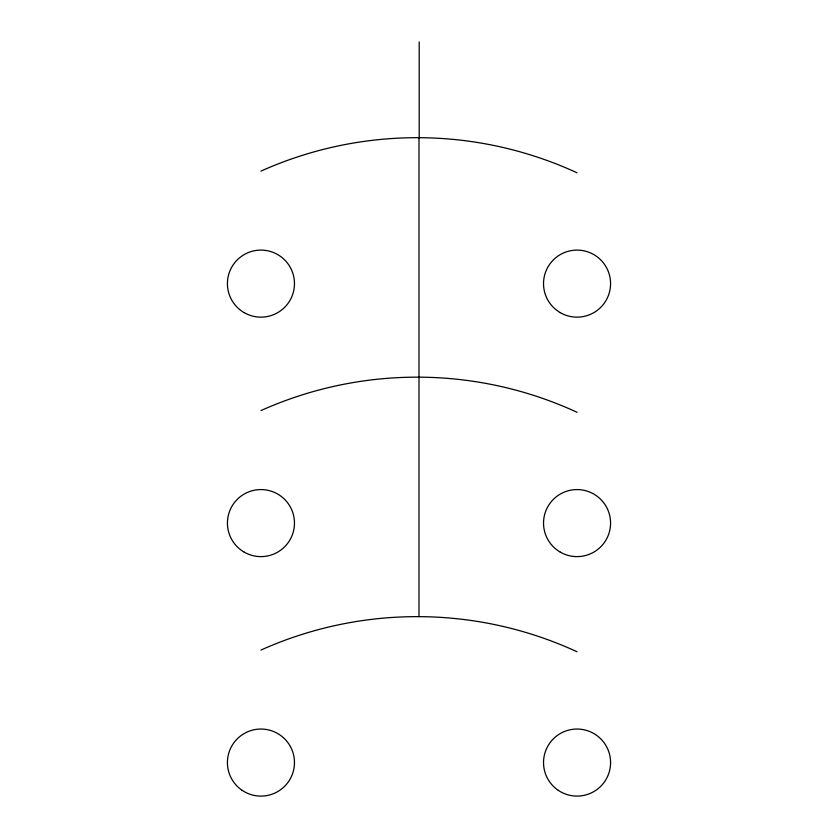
<?xml version="1.0" encoding="UTF-8"?>
<svg xmlns="http://www.w3.org/2000/svg" width="838" height="838" viewBox="0 0 838 838"><rect width="100%" height="100%" fill="white"/><g stroke="black" fill="none" stroke-linecap="round" stroke-linejoin="round"><path stroke-width="1.26" d="M419.189 41.9L419.189 137.694M419 137.694L419 616.642M260.943 650.058A381.667 381.667 0 0 1 577.057 651.765M260.943 410.578A381.667 381.667 0 0 1 577.057 412.286M260.943 171.109A381.667 381.667 0 0 1 577.057 172.806M242.151 790.339A33.53 33.53 0 0 0 294.389 764.968A33.53 33.53 0 0 0 246.299 732.412A33.53 33.53 0 0 0 242.151 790.339M558.265 790.339A33.53 33.53 0 0 0 610.493 764.968A33.53 33.53 0 0 0 562.403 732.412A33.53 33.53 0 0 0 558.265 790.339M560.287 552.127A33.53 33.53 0 0 0 610.577 523.101A33.53 33.53 0 0 0 560.287 494.064A33.53 33.53 0 0 0 560.287 552.127M244.183 552.127A33.53 33.53 0 0 0 294.473 523.101A33.53 33.53 0 0 0 244.183 494.064A33.53 33.53 0 0 0 244.183 552.127M560.287 312.658A33.53 33.53 0 0 0 610.577 283.621A33.53 33.53 0 0 0 560.287 254.584A33.53 33.53 0 0 0 560.287 312.658M244.183 312.658A33.53 33.53 0 0 0 294.473 283.621A33.53 33.53 0 0 0 244.183 254.584A33.53 33.53 0 0 0 244.183 312.658"/></g></svg>
